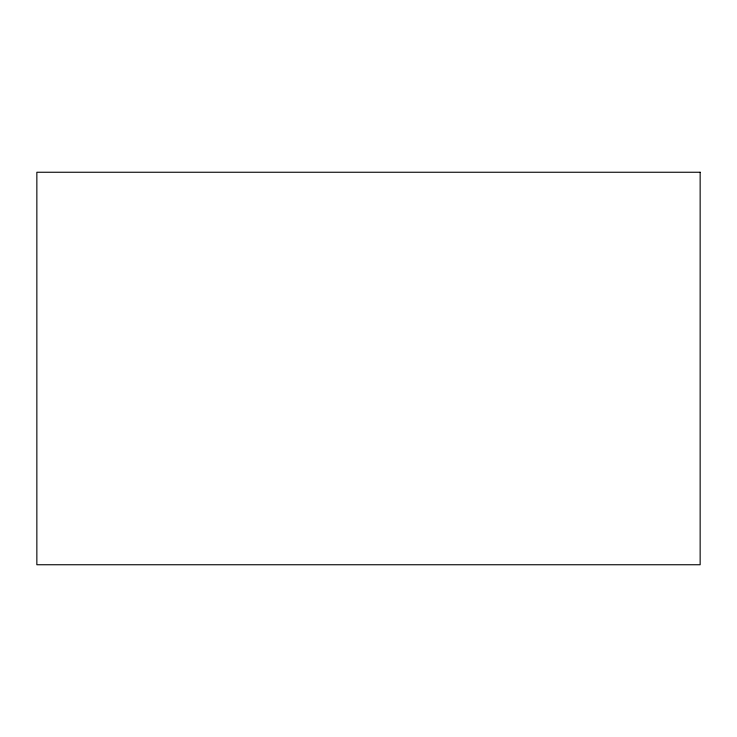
<?xml version="1.0" encoding="UTF-8"?>
<svg xmlns="http://www.w3.org/2000/svg" width="737" height="737" viewBox="0 0 737 737"><rect width="100%" height="100%" fill="white"/><g stroke="black" fill="none" stroke-linecap="round" stroke-linejoin="round"><path stroke-width="1.11" d="M700.15 172.255L36.85 172.255L36.85 564.745L700.15 564.745L700.15 172.255"/></g></svg>
